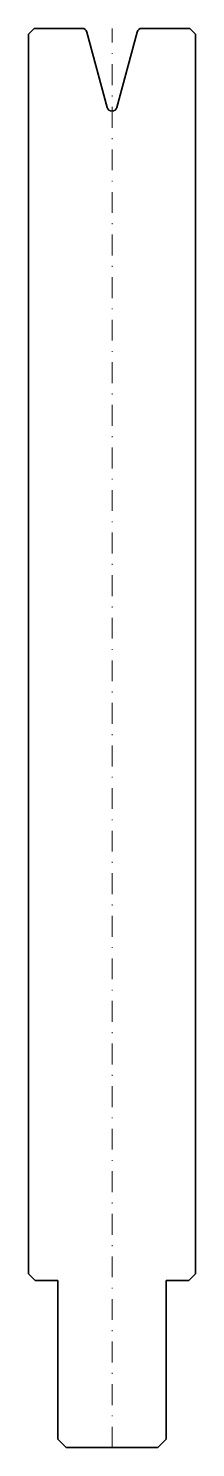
# Model space of a CAD drawing. Header units: millimetres. Extents: x -10 to 10, y -170 to 0.
import ezdxf

# ---------------------------------------------------------------- set-up
doc = ezdxf.new("R2010")
doc.units = ezdxf.units.MM
doc.header["$LTSCALE"] = 5
doc.linetypes.add('AUSGEZOGEN', pattern=[0])
doc.linetypes.add('DASHDOT', pattern=[1, 0.5, -0.25, 0, -0.25])
doc.layers.add('2', color=7, linetype='Continuous')

msp = doc.modelspace()

# ---------------------------------------------------------------- linework, layer by layer
at = {"layer": '2', "color": 7, "linetype": 'AUSGEZOGEN', "lineweight": 35}
for p, q in [((-10, -0.7), (-9.3, 0)), ((-9.3, 0), (-3.58, 0)), ((3.58, 0), (9.3, 0)), ((9.3, 0), (10, -0.7)), ((-10, -149.2), (-10, -0.7)), ((-3, -0.44), (-0.58, -9.48)), ((0.58, -9.48), (3, -0.44)), ((10, -0.7), (10, -149.2)), ((-9.2, -150), (-10, -149.2)), ((10, -149.2), (9.2, -150)), ((-6.5, -150), (-9.2, -150)), ((-6.5, -169), (-6.5, -150)), ((9.2, -150), (6.5, -150)), ((6.5, -150), (6.5, -169)), ((-5.5, -170), (-6.5, -169)), ((5.5, -170), (-5.5, -170)), ((6.5, -169), (5.5, -170))]:
    msp.add_line(p, q, dxfattribs=at)
at = {"layer": '2', "color": 7, "linetype": 'DASHDOT', "lineweight": 18}
msp.add_line((0, -170), (0, 0), dxfattribs=at)
at = {"layer": '2', "color": 7, "linetype": 'AUSGEZOGEN', "lineweight": 35}
for centre, start, end in [((3.58, -0.6), 90, 165), ((-3.58, -0.6), 15, 90), ((0, -9.32), 195, 345)]:
    msp.add_arc(centre, 0.6, start, end, dxfattribs=at)

doc.saveas('drawing.dxf')
